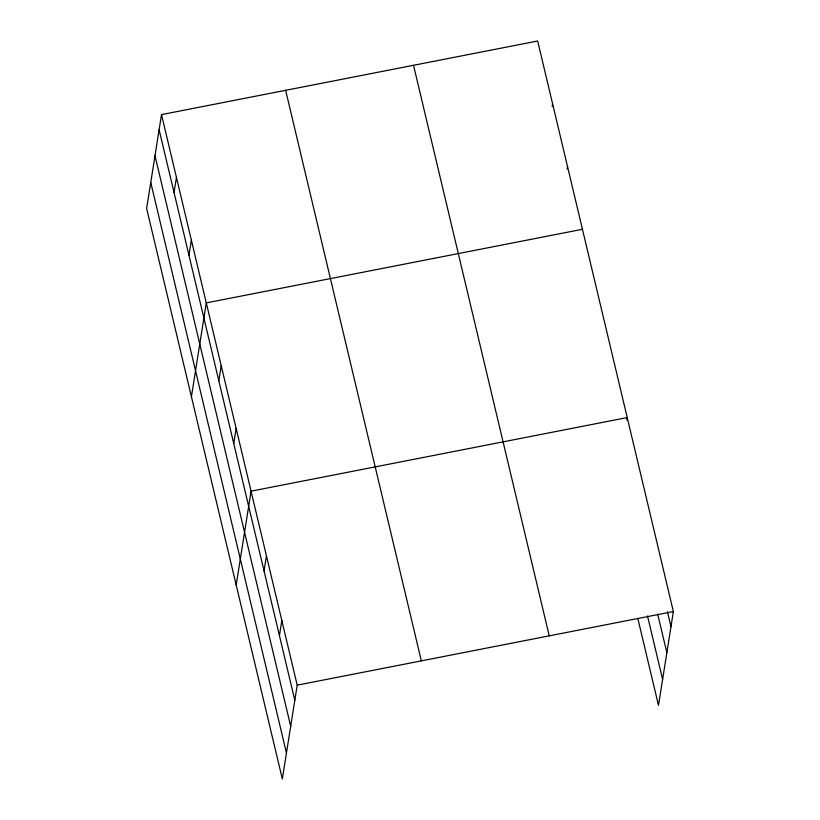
<?xml version="1.0" encoding="UTF-8"?>
<svg xmlns="http://www.w3.org/2000/svg" width="820" height="820" viewBox="0 0 820 820"><rect width="100%" height="100%" fill="white"/><g stroke="black" fill="none" stroke-linecap="round" stroke-linejoin="round"><path stroke-width="1.23" d="M161.499 114.605L146.636 208.444L282.336 779L297.199 685.161L161.499 114.605L537.664 41L673.364 611.556L658.501 705.395L637.796 618.341M174.035 192.495L176.433 177.376M188.959 255.256L191.357 240.137M191.419 396.726L206.281 302.898L582.446 229.282M218.817 380.777L221.205 365.659M233.741 443.538L236.139 428.419M236.201 585.008L251.063 491.18L627.218 417.564L626.818 420.086M264.05 570.966L266.438 555.837M279.425 635.623L281.824 620.504M552.188 106.282L552.588 103.761M567.112 169.043L567.512 166.522M297.199 685.161L673.364 611.556M667.418 611.751L670.965 626.675M657.681 614.108L666.855 652.648M647.523 615.994L662.611 679.411M413.526 65.293L549.226 635.848M285.637 90.323L421.336 660.869M159.111 129.734L294.81 700.29M154.99 155.708L290.69 726.264M150.757 182.47L286.457 753.026"/></g></svg>
